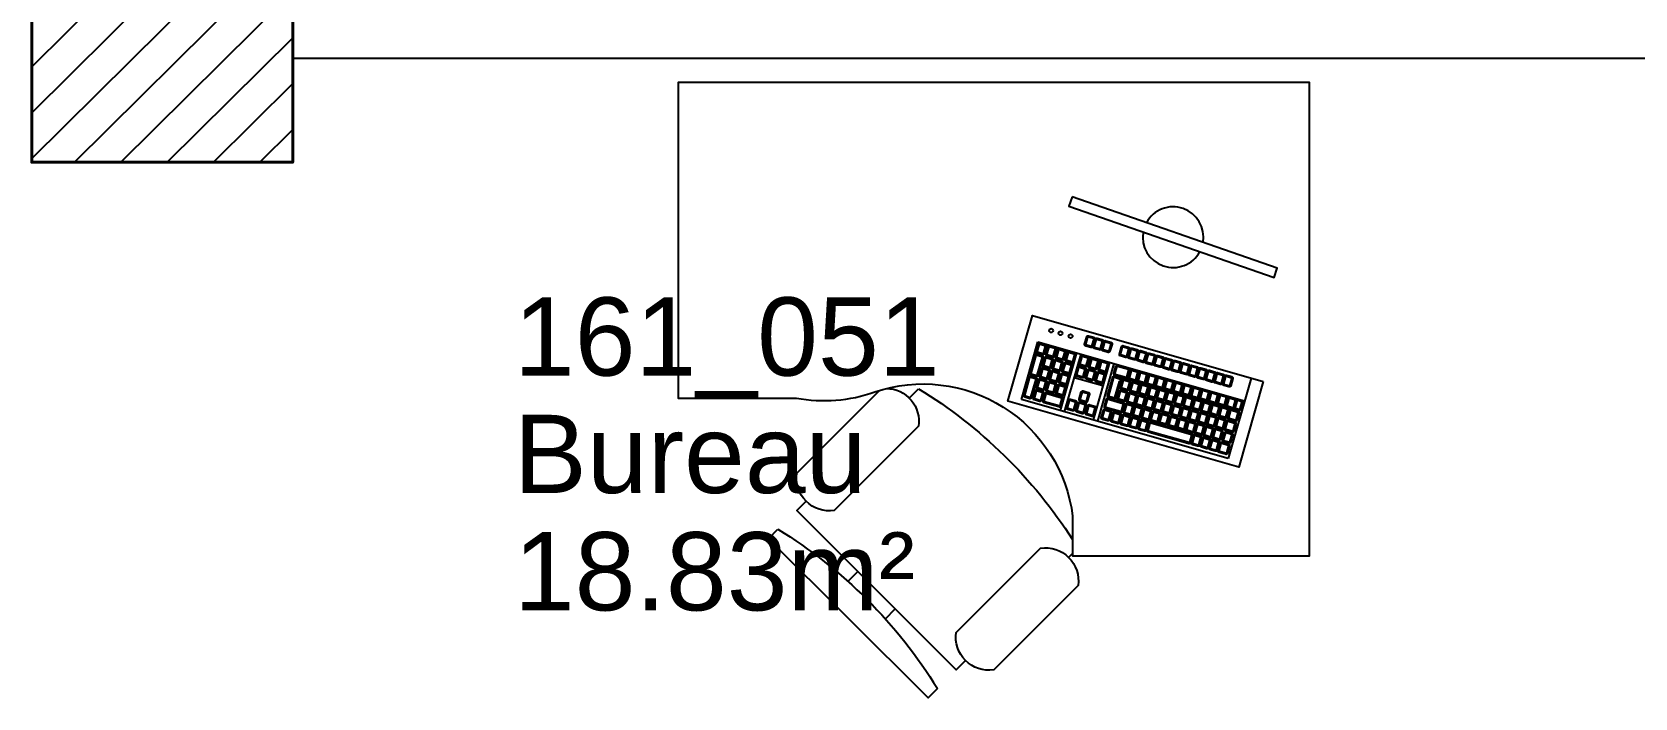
# Model space of a CAD drawing. Header units: millimetres. Extents: x -11 to 211, y -5 to 120.
# Drawn here: x 159.6 to 162.671, y 51.47 to 52.746 of the extents above; entities that cross this region are included whole.
import ezdxf

# ---------------------------------------------------------------- set-up
doc = ezdxf.new("R2010")
doc.units = ezdxf.units.MM
doc.header["$LTSCALE"] = 0.1
doc.header["$MEASUREMENT"] = 0
doc.linetypes.add('CONTINU', pattern=[0])
doc.layers.get('0').update_dxf_attribs({"linetype": 'CONTINUOUS'})
for name, color, linetype in [('A_EQPM_Mobilier', 150, 'CONTINUOUS'), ('A_Etiqu_Local', 8, 'CONTINUOUS'), ('A_HACH_STRUC', 7, 'CONTINUOUS'), ('A_MUR_CLOIS', 7, 'CONTINU')]:
    doc.layers.add(name, color=color, linetype=linetype)
doc.layers.add('A_MURS_STRU', color=7, linetype='CONTINU', lineweight=40)
doc.styles.add('Attribut', font='arial.ttf')

# ---------------------------------------------------------------- blocks, each defined once
blk = doc.blocks.new('A_Etiqu_Local')
at = {"style": 'Attribut', "flags": 1}
for tag, p in [('CODE_HOPITAL', (-0.4463, 1.632)), ('CODE_SITE', (-0.4463, 1.407)), ('CODE_BATIMENT', (-0.4463, 1.182)), ('CODE_SECTEUR', (-0.4463, 0.957)), ('CODE_ETAGE', (-0.4463, 0.732)), ('NOM_NORMALISE', (-0.4463, -0.843)), ('SECTEUR_ACTIVITE', (-0.4463, -1.068)), ('SOUS_SECTEUR_ACTIVITE', (-0.4463, -1.293)), ('VOLUME', (-0.4463, -1.518)), ('SERVICE', (-0.4463, -1.743)), ('CODE_UG', (-0.4463, -1.968)), ('CODE_UA', (-0.4463, -2.193)), ('CODE_POLE', (-0.4463, -2.418)), ('OCCUPANT_EXTERNE', (-0.4463, -2.643)), ('DISPONIBILITE', (-0.4463, -2.868)), ('ACCES_HANDICAPES', (-0.4463, -3.093)), ('NATURE_SOL', (-0.4463, -3.318)), ('RISQUE_LABORATOIRE', (-0.4463, -3.543)), ('AMIANTE', (-0.4463, -3.768))]:
    blk.add_attdef(tag, p, '', height=0.15, dxfattribs=at)
at = {"layer": 'A_Etiqu_Local', "style": 'Attribut'}
for tag, p in [('CODE_PIECE', (-0.4463, 0.282)), ('NOM_USAGE', (-0.4463, 0.057)), ('SURFACE', (-0.4463, -0.168))]:
    blk.add_attdef(tag, p, '', height=0.15, dxfattribs=at)

msp = doc.modelspace()

# ---------------------------------------------------------------- hatches: boundary and pattern name
at = {"layer": 'A_HACH_STRUC'}
h = msp.add_hatch(dxfattribs=at)
h.set_pattern_fill('ANSI31', color=8, scale=0.5, angle=359.76959, style=0)
h.paths.add_polyline_path([(159.5999, 52.8212), (159.5999, 52.9963), (160.0999, 52.9963), (160.0999, 52.4963), (159.5999, 52.4963)])
edge = h.paths.add_edge_path()
edge.add_line((145.9999, 63.7962), (145.9999, 63.9962))
edge.add_line((145.9999, 63.9962), (145.5249, 63.9962))
edge.add_line((145.5249, 63.4962), (145.9999, 63.4962))
edge.add_line((145.9999, 63.4962), (145.9999, 63.7962))
edge.add_line((145.5249, 63.9962), (145.5249, 63.8714))
edge.add_line((145.2749, 63.8714), (145.5249, 63.8714))
edge.add_line((145.2749, 63.6217), (145.2749, 63.8714))
edge.add_line((145.2749, 63.6217), (145.5249, 63.6217))
edge.add_line((145.5249, 63.4962), (145.5249, 63.6217))

# ---------------------------------------------------------------- linework, layer by layer
at = {"layer": 'A_EQPM_Mobilier', "color": 8, "linetype": 'Continuous'}
for p, q in [((161.4959, 52.0416), (161.5274, 52.152)), ((161.5274, 52.152), (161.9232, 52.0388)), ((161.6012, 52.1308), (161.5697, 52.0205)), ((161.6094, 52.1285), (161.5778, 52.0182)), ((161.6647, 52.1127), (161.6332, 52.0024)), ((161.6728, 52.1104), (161.6413, 52.0001)), ((161.9358, 52.0828), (161.8917, 51.9285)), ((161.8988, 52.0748), (161.8987, 52.0748)), ((161.8917, 51.9285), (161.4959, 52.0416))]:
    msp.add_line(p, q, dxfattribs=at)
for points in [[(161.5939, 51.8178), (161.5939, 51.7422), (162.0474, 51.7422), (162.0474, 52.6492), (160.8381, 52.6492), (160.8381, 52.0445), (161.0646, 52.0445, 0.134676), (161.2147, 52.0563, -0.474802)], [(161.5436, 52.1435), (161.5396, 52.1295, -0.414214), (161.5359, 52.1275), (161.5261, 52.1302, -0.414214), (161.5241, 52.1339), (161.5281, 52.1479, -0.414214), (161.5317, 52.15), (161.5415, 52.1472, -0.414214)], [(161.5415, 52.1441), (161.5375, 52.1301, -0.414214), (161.5365, 52.1295), (161.5267, 52.1323, -0.414214), (161.5261, 52.1333), (161.5302, 52.1473, -0.414214), (161.5312, 52.1479), (161.5409, 52.1451, -0.414214)], [(161.5622, 52.1382), (161.5582, 52.1242, -0.414214), (161.5545, 52.1221), (161.5447, 52.1249, -0.414214), (161.5427, 52.1286), (161.5467, 52.1426, -0.414214), (161.5503, 52.1447), (161.5601, 52.1419, -0.414214)], [(161.5601, 52.1388), (161.5561, 52.1248, -0.414214), (161.5551, 52.1242), (161.5453, 52.127, -0.414214), (161.5447, 52.128), (161.5488, 52.142, -0.414214), (161.5498, 52.1426), (161.5595, 52.1398, -0.414214)], [(161.5808, 52.1329), (161.5768, 52.1189, -0.414214), (161.5731, 52.1168), (161.5633, 52.1196, -0.414214), (161.5613, 52.1233), (161.5653, 52.1373, -0.414214), (161.5689, 52.1393), (161.5787, 52.1365, -0.414214)], [(161.6363, 52.1574), (161.6323, 52.1434, -0.414214), (161.6286, 52.1413), (161.6189, 52.1441, -0.414214), (161.6168, 52.1478), (161.6208, 52.1618, -0.414214), (161.6245, 52.1639), (161.6343, 52.1611, -0.414214)], [(161.6342, 52.158), (161.6302, 52.144, -0.414214), (161.6292, 52.1434), (161.6194, 52.1462, -0.414214), (161.6189, 52.1472), (161.6229, 52.1612, -0.414214), (161.6239, 52.1618), (161.6337, 52.159, -0.414214)], [(161.6528, 52.1527), (161.6488, 52.1387, -0.414214), (161.6451, 52.1366), (161.6353, 52.1394, -0.414214), (161.6333, 52.1431), (161.6373, 52.1571, -0.414214), (161.641, 52.1591), (161.6507, 52.1564, -0.414214)], [(161.6507, 52.1533), (161.6467, 52.1393, -0.414214), (161.6457, 52.1387), (161.6359, 52.1415, -0.414214), (161.6354, 52.1425), (161.6394, 52.1565, -0.414214), (161.6404, 52.1571), (161.6502, 52.1543, -0.414214)], [(161.6693, 52.148), (161.6653, 52.134, -0.414214), (161.6616, 52.1319), (161.6518, 52.1347, -0.414214), (161.6498, 52.1384), (161.6538, 52.1524, -0.414214), (161.6574, 52.1544), (161.6672, 52.1516, -0.414214)], [(161.6672, 52.1486), (161.6632, 52.1345, -0.414214), (161.6622, 52.134), (161.6524, 52.1368, -0.414214), (161.6518, 52.1378), (161.6558, 52.1518, -0.414214), (161.6568, 52.1524), (161.6666, 52.1496, -0.414214)], [(161.703, 52.1383), (161.699, 52.1243, -0.414214), (161.6954, 52.1223), (161.6856, 52.1251, -0.414214), (161.6835, 52.1287), (161.6875, 52.1427, -0.414214), (161.6912, 52.1448), (161.701, 52.142, -0.414214)], [(161.701, 52.1389), (161.6969, 52.1249, -0.414214), (161.6959, 52.1243), (161.6862, 52.1271, -0.414214), (161.6856, 52.1281), (161.6896, 52.1422, -0.414214), (161.6906, 52.1427), (161.7004, 52.1399, -0.414214)], [(161.7195, 52.1336), (161.7155, 52.1196, -0.414214), (161.7118, 52.1176), (161.702, 52.1203, -0.414214), (161.7, 52.124), (161.704, 52.138, -0.414214), (161.7077, 52.1401), (161.7175, 52.1373, -0.414214)], [(161.7174, 52.1342), (161.7134, 52.1202, -0.414214), (161.7124, 52.1196), (161.7026, 52.1224, -0.414214), (161.7021, 52.1234), (161.7061, 52.1374, -0.414214), (161.7071, 52.138), (161.7169, 52.1352, -0.414214)], [(161.5375, 52.1225), (161.5275, 52.0874, -0.414214), (161.5239, 52.0853), (161.5141, 52.0881, -0.414214), (161.512, 52.0918), (161.5221, 52.1269, -0.414214), (161.5257, 52.1289), (161.5355, 52.1261, -0.414214)], [(161.5355, 52.123), (161.5254, 52.088, -0.414214), (161.5244, 52.0874), (161.5147, 52.0902, -0.414214), (161.5141, 52.0912), (161.5241, 52.1263, -0.414214), (161.5251, 52.1268), (161.5349, 52.1241, -0.414214)], [(161.5561, 52.1171), (161.5521, 52.1031, -0.414214), (161.5485, 52.1011), (161.5387, 52.1039, -0.414214), (161.5366, 52.1075), (161.5407, 52.1216, -0.414214), (161.5443, 52.1236), (161.5541, 52.1208, -0.414214)], [(161.5541, 52.1177), (161.5501, 52.1037, -0.414214), (161.5491, 52.1032), (161.5393, 52.106, -0.414214), (161.5387, 52.107), (161.5427, 52.121, -0.414214), (161.5437, 52.1215), (161.5535, 52.1187, -0.414214)], [(161.5747, 52.1118), (161.5707, 52.0978, -0.414214), (161.5671, 52.0958), (161.5573, 52.0986, -0.414214), (161.5552, 52.1022), (161.5593, 52.1163, -0.414214), (161.5629, 52.1183), (161.5727, 52.1155, -0.414214)], [(161.5727, 52.1124), (161.5687, 52.0984, -0.414214), (161.5677, 52.0978), (161.5579, 52.1006, -0.414214), (161.5573, 52.1016), (161.5613, 52.1157, -0.414214), (161.5623, 52.1162), (161.5721, 52.1134, -0.414214)], [(161.5787, 52.1335), (161.5747, 52.1195, -0.414214), (161.5737, 52.1189), (161.5639, 52.1217, -0.414214), (161.5633, 52.1227), (161.5674, 52.1367, -0.414214), (161.5684, 52.1373), (161.5781, 52.1345, -0.414214)], [(161.5933, 52.1065), (161.5893, 52.0925, -0.414214), (161.5857, 52.0904), (161.5759, 52.0932, -0.414214), (161.5738, 52.0969), (161.5779, 52.1109, -0.414214), (161.5815, 52.113), (161.5913, 52.1102, -0.414214)], [(161.5913, 52.1071), (161.5873, 52.0931, -0.414214), (161.5863, 52.0925), (161.5765, 52.0953, -0.414214), (161.5759, 52.0963), (161.5799, 52.1103, -0.414214), (161.5809, 52.1109), (161.5907, 52.1081, -0.414214)], [(161.5994, 52.1276), (161.5954, 52.1135, -0.414214), (161.5917, 52.1115), (161.5819, 52.1143, -0.414214), (161.5799, 52.118), (161.5839, 52.132, -0.414214), (161.5875, 52.134), (161.5973, 52.1312, -0.414214)], [(161.5973, 52.1282), (161.5933, 52.1141, -0.414214), (161.5923, 52.1136), (161.5825, 52.1164, -0.414214), (161.5819, 52.1174), (161.586, 52.1314, -0.414214), (161.587, 52.132), (161.5967, 52.1292, -0.414214)], [(161.6254, 52.1201), (161.6214, 52.1061, -0.414214), (161.6177, 52.1041), (161.6079, 52.1069, -0.414214), (161.6059, 52.1105), (161.6099, 52.1246, -0.414214), (161.6136, 52.1266), (161.6233, 52.1238, -0.414214)], [(161.6233, 52.1207), (161.6193, 52.1067, -0.414214), (161.6183, 52.1061), (161.6085, 52.1089, -0.414214), (161.608, 52.1099), (161.612, 52.124, -0.414214), (161.613, 52.1245), (161.6228, 52.1217, -0.414214)], [(161.644, 52.1148), (161.64, 52.1008, -0.414214), (161.6363, 52.0988), (161.6265, 52.1015, -0.414214), (161.6245, 52.1052), (161.6285, 52.1192, -0.414214), (161.6322, 52.1213), (161.6419, 52.1185, -0.414214)], [(161.6419, 52.1154), (161.6379, 52.1014, -0.414214), (161.6369, 52.1008), (161.6271, 52.1036, -0.414214), (161.6266, 52.1046), (161.6306, 52.1186, -0.414214), (161.6316, 52.1192), (161.6414, 52.1164, -0.414214)], [(161.6626, 52.1095), (161.6586, 52.0955, -0.414214), (161.6549, 52.0934), (161.6451, 52.0962, -0.414214), (161.6431, 52.0999), (161.6471, 52.1139, -0.414214), (161.6508, 52.116), (161.6605, 52.1132, -0.414214)], [(161.6605, 52.1101), (161.6565, 52.0961, -0.414214), (161.6555, 52.0955), (161.6457, 52.0983, -0.414214), (161.6452, 52.0993), (161.6492, 52.1133, -0.414214), (161.6502, 52.1139), (161.66, 52.1111, -0.414214)], [(161.7032, 52.0979), (161.6992, 52.0839, -0.414214), (161.6955, 52.0818), (161.6749, 52.0877, -0.414214), (161.6729, 52.0914), (161.6769, 52.1054, -0.414214), (161.6805, 52.1075), (161.7012, 52.1016, -0.414214)], [(161.736, 52.1289), (161.732, 52.1149, -0.414214), (161.7283, 52.1128), (161.7185, 52.1156, -0.414214), (161.7165, 52.1193), (161.7205, 52.1333, -0.414214), (161.7242, 52.1354), (161.7339, 52.1326, -0.414214)], [(161.7339, 52.1295), (161.7299, 52.1155, -0.414214), (161.7289, 52.1149), (161.7191, 52.1177, -0.414214), (161.7186, 52.1187), (161.7226, 52.1327, -0.414214), (161.7236, 52.1333), (161.7333, 52.1305, -0.414214)], [(161.7524, 52.1242), (161.7484, 52.1102, -0.414214), (161.7448, 52.1081), (161.735, 52.1109, -0.414214), (161.7329, 52.1146), (161.737, 52.1286, -0.414214), (161.7406, 52.1307), (161.7504, 52.1279, -0.414214)], [(161.7504, 52.1248), (161.7464, 52.1108, -0.414214), (161.7454, 52.1102), (161.7356, 52.113, -0.414214), (161.735, 52.114), (161.739, 52.128, -0.414214), (161.74, 52.1286), (161.7498, 52.1258, -0.414214)], [(161.7689, 52.1195), (161.7649, 52.1055, -0.414214), (161.7612, 52.1034), (161.7515, 52.1062, -0.414214), (161.7494, 52.1099), (161.7534, 52.1239, -0.414214), (161.7571, 52.126), (161.7669, 52.1232, -0.414214)], [(161.7668, 52.1201), (161.7628, 52.1061, -0.414214), (161.7618, 52.1055), (161.7521, 52.1083, -0.414214), (161.7515, 52.1093), (161.7555, 52.1233, -0.414214), (161.7565, 52.1239), (161.7663, 52.1211, -0.414214)], [(161.7854, 52.1148), (161.7814, 52.1008, -0.414214), (161.7777, 52.0987), (161.7679, 52.1015, -0.414214), (161.7659, 52.1052), (161.7699, 52.1192, -0.414214), (161.7736, 52.1212), (161.7834, 52.1184, -0.414214)], [(161.7833, 52.1154), (161.7793, 52.1014, -0.414214), (161.7783, 52.1008), (161.7685, 52.1036, -0.414214), (161.768, 52.1046), (161.772, 52.1186, -0.414214), (161.773, 52.1192), (161.7828, 52.1164, -0.414214)], [(161.8019, 52.1101), (161.7979, 52.0961, -0.414214), (161.7942, 52.094), (161.7844, 52.0968, -0.414214), (161.7824, 52.1005), (161.7864, 52.1145, -0.414214), (161.79, 52.1165), (161.7998, 52.1137, -0.414214)], [(161.7998, 52.1107), (161.7958, 52.0966, -0.414214), (161.7948, 52.0961), (161.785, 52.0989, -0.414214), (161.7844, 52.0999), (161.7884, 52.1139, -0.414214), (161.7894, 52.1145), (161.7992, 52.1117, -0.414214)], [(161.8183, 52.1054), (161.8143, 52.0913, -0.414214), (161.8107, 52.0893), (161.8009, 52.0921, -0.414214), (161.7988, 52.0958), (161.8028, 52.1098, -0.414214), (161.8065, 52.1118), (161.8163, 52.109, -0.414214)], [(161.8163, 52.106), (161.8123, 52.0919, -0.414214), (161.8113, 52.0914), (161.8015, 52.0942, -0.414214), (161.8009, 52.0952), (161.8049, 52.1092, -0.414214), (161.8059, 52.1098), (161.8157, 52.107, -0.414214)], [(161.5255, 52.0803), (161.5155, 52.0453, -0.414214), (161.5118, 52.0432), (161.502, 52.046, -0.414214), (161.5, 52.0497), (161.51, 52.0848, -0.414214), (161.5137, 52.0868), (161.5235, 52.084, -0.414214)], [(161.5234, 52.0809), (161.5134, 52.0459, -0.414214), (161.5124, 52.0453), (161.5026, 52.0481, -0.414214), (161.5021, 52.0491), (161.5121, 52.0842, -0.414214), (161.5131, 52.0847), (161.5229, 52.0819, -0.414214)], [(161.5441, 52.075), (161.5401, 52.061, -0.414214), (161.5364, 52.059), (161.5267, 52.0618, -0.414214), (161.5246, 52.0654), (161.5286, 52.0795, -0.414214), (161.5323, 52.0815), (161.5421, 52.0787, -0.414214)], [(161.542, 52.0756), (161.538, 52.0616, -0.414214), (161.537, 52.061), (161.5272, 52.0638, -0.414214), (161.5267, 52.0648), (161.5307, 52.0789, -0.414214), (161.5317, 52.0794), (161.5415, 52.0766, -0.414214)], [(161.5501, 52.0961), (161.5461, 52.0821, -0.414214), (161.5425, 52.08), (161.5327, 52.0828, -0.414214), (161.5306, 52.0865), (161.5346, 52.1005, -0.414214), (161.5383, 52.1026), (161.5481, 52.0998, -0.414214)], [(161.5481, 52.0967), (161.544, 52.0827, -0.414214), (161.543, 52.0821), (161.5333, 52.0849, -0.414214), (161.5327, 52.0859), (161.5367, 52.0999, -0.414214), (161.5377, 52.1005), (161.5475, 52.0977, -0.414214)], [(161.5687, 52.0908), (161.5647, 52.0768, -0.414214), (161.5611, 52.0747), (161.5513, 52.0775, -0.414214), (161.5492, 52.0812), (161.5532, 52.0952, -0.414214), (161.5569, 52.0972), (161.5667, 52.0944, -0.414214)], [(161.5667, 52.0914), (161.5626, 52.0773, -0.414214), (161.5616, 52.0768), (161.5519, 52.0796, -0.414214), (161.5513, 52.0806), (161.5553, 52.0946, -0.414214), (161.5563, 52.0952), (161.5661, 52.0924, -0.414214)], [(161.5873, 52.0855), (161.5833, 52.0714, -0.414214), (161.5797, 52.0694), (161.5699, 52.0722, -0.414214), (161.5678, 52.0759), (161.5718, 52.0899, -0.414214), (161.5755, 52.0919), (161.5853, 52.0891, -0.414214)], [(161.5853, 52.086), (161.5812, 52.072, -0.414214), (161.5802, 52.0715), (161.5705, 52.0743, -0.414214), (161.5699, 52.0753), (161.5739, 52.0893, -0.414214), (161.5749, 52.0898), (161.5847, 52.087, -0.414214)], [(161.6194, 52.0991), (161.6154, 52.0851, -0.414214), (161.6117, 52.083), (161.6019, 52.0858, -0.414214), (161.5999, 52.0895), (161.6039, 52.1035, -0.414214), (161.6075, 52.1055), (161.6173, 52.1027, -0.414214)], [(161.6173, 52.0997), (161.6133, 52.0856, -0.414214), (161.6123, 52.0851), (161.6025, 52.0879, -0.414214), (161.6019, 52.0889), (161.606, 52.1029, -0.414214), (161.607, 52.1035), (161.6167, 52.1007, -0.414214)], [(161.638, 52.0938), (161.634, 52.0797, -0.414214), (161.6303, 52.0777), (161.6205, 52.0805, -0.414214), (161.6185, 52.0842), (161.6225, 52.0982, -0.414214), (161.6261, 52.1002), (161.6359, 52.0974, -0.414214)], [(161.6359, 52.0943), (161.6319, 52.0803, -0.414214), (161.6309, 52.0798), (161.6211, 52.0826, -0.414214), (161.6205, 52.0836), (161.6246, 52.0976, -0.414214), (161.6256, 52.0981), (161.6353, 52.0953, -0.414214)], [(161.6566, 52.0884), (161.6526, 52.0744, -0.414214), (161.6489, 52.0724), (161.6391, 52.0752, -0.414214), (161.6371, 52.0788), (161.6411, 52.0929, -0.414214), (161.6447, 52.0949), (161.6545, 52.0921, -0.414214)], [(161.6545, 52.089), (161.6505, 52.075, -0.414214), (161.6495, 52.0745), (161.6397, 52.0773, -0.414214), (161.6391, 52.0783), (161.6432, 52.0923, -0.414214), (161.6442, 52.0928), (161.6539, 52.09, -0.414214)], [(161.6884, 52.0793), (161.6865, 52.0727), (161.6844, 52.0732), (161.6763, 52.0449, -0.414214), (161.6726, 52.0428), (161.6629, 52.0456, -0.414214), (161.6608, 52.0493), (161.6708, 52.0844, -0.414214), (161.6745, 52.0864), (161.6864, 52.083, -0.414214)], [(161.6863, 52.0799), (161.685, 52.0753), (161.6829, 52.0759), (161.6742, 52.0454, -0.414214), (161.6732, 52.0449), (161.6635, 52.0477, -0.414214), (161.6629, 52.0487), (161.6729, 52.0838, -0.414214), (161.6739, 52.0843), (161.6858, 52.0809, -0.414214)], [(161.7011, 52.0985), (161.6971, 52.0845, -0.414214), (161.6961, 52.0839), (161.6755, 52.0898, -0.414214), (161.6749, 52.0908), (161.6789, 52.1048, -0.414214), (161.6799, 52.1054), (161.7006, 52.0995, -0.414214)], [(161.7049, 52.0746), (161.7009, 52.0606, -0.414214), (161.6973, 52.0586), (161.6875, 52.0614, -0.414214), (161.6854, 52.065), (161.6894, 52.079, -0.414214), (161.6931, 52.0811), (161.7029, 52.0783, -0.414214)], [(161.7029, 52.0752), (161.6989, 52.0612, -0.414214), (161.6979, 52.0606), (161.6881, 52.0634, -0.414214), (161.6875, 52.0644), (161.6915, 52.0784, -0.414214), (161.6925, 52.079), (161.7023, 52.0762, -0.414214)], [(161.7203, 52.093), (161.7163, 52.079, -0.414214), (161.7127, 52.0769), (161.7029, 52.0797, -0.414214), (161.7008, 52.0834), (161.7048, 52.0974, -0.414214), (161.7085, 52.0995), (161.7183, 52.0967, -0.414214)], [(161.7183, 52.0936), (161.7143, 52.0796, -0.414214), (161.7133, 52.079), (161.7035, 52.0818, -0.414214), (161.7029, 52.0828), (161.7069, 52.0968, -0.414214), (161.7079, 52.0974), (161.7177, 52.0946, -0.414214)], [(161.7372, 52.0883), (161.7332, 52.0743, -0.414214), (161.7296, 52.0722), (161.7198, 52.075, -0.414214), (161.7177, 52.0787), (161.7217, 52.0927, -0.414214), (161.7254, 52.0947), (161.7352, 52.0919, -0.414214)], [(161.7352, 52.0889), (161.7312, 52.0748, -0.414214), (161.7302, 52.0743), (161.7204, 52.0771, -0.414214), (161.7198, 52.0781), (161.7238, 52.0921, -0.414214), (161.7248, 52.0927), (161.7346, 52.0899, -0.414214)], [(161.7544, 52.0834), (161.7504, 52.0694, -0.414214), (161.7467, 52.0673), (161.7369, 52.0701, -0.414214), (161.7349, 52.0738), (161.7389, 52.0878, -0.414214), (161.7426, 52.0898), (161.7523, 52.087, -0.414214)], [(161.7523, 52.084), (161.7483, 52.0699, -0.414214), (161.7473, 52.0694), (161.7375, 52.0722, -0.414214), (161.737, 52.0732), (161.741, 52.0872, -0.414214), (161.742, 52.0878), (161.7517, 52.085, -0.414214)], [(161.7713, 52.0787), (161.7673, 52.0646, -0.414214), (161.7636, 52.0626), (161.7538, 52.0654, -0.414214), (161.7518, 52.0691), (161.7558, 52.0831, -0.414214), (161.7595, 52.0851), (161.7692, 52.0823, -0.414214)], [(161.7692, 52.0793), (161.7652, 52.0652, -0.414214), (161.7642, 52.0647), (161.7544, 52.0675, -0.414214), (161.7539, 52.0685), (161.7579, 52.0825, -0.414214), (161.7589, 52.083), (161.7686, 52.0803, -0.414214)], [(161.7861, 52.0745), (161.7821, 52.0605, -0.414214), (161.7811, 52.06), (161.7713, 52.0628, -0.414214), (161.7708, 52.0638), (161.7748, 52.0778, -0.414214), (161.7758, 52.0783), (161.7855, 52.0755, -0.414214)], [(161.8348, 52.1007), (161.8308, 52.0866, -0.414214), (161.8271, 52.0846), (161.8173, 52.0874, -0.414214), (161.8153, 52.0911), (161.8193, 52.1051, -0.414214), (161.823, 52.1071), (161.8328, 52.1043, -0.414214)], [(161.8327, 52.1012), (161.8287, 52.0872, -0.414214), (161.8277, 52.0867), (161.8179, 52.0895, -0.414214), (161.8174, 52.0905), (161.8214, 52.1045, -0.414214), (161.8224, 52.105), (161.8322, 52.1022, -0.414214)], [(161.8513, 52.0959), (161.8473, 52.0819, -0.414214), (161.8436, 52.0799), (161.8338, 52.0827, -0.414214), (161.8318, 52.0864), (161.8358, 52.1004, -0.414214), (161.8395, 52.1024), (161.8492, 52.0996, -0.414214)], [(161.8492, 52.0965), (161.8452, 52.0825, -0.414214), (161.8442, 52.082), (161.8344, 52.0848, -0.414214), (161.8339, 52.0858), (161.8379, 52.0998, -0.414214), (161.8389, 52.1003), (161.8486, 52.0975, -0.414214)], [(161.8678, 52.0912), (161.8637, 52.0772, -0.414214), (161.8601, 52.0752), (161.8503, 52.078, -0.414214), (161.8483, 52.0816), (161.8523, 52.0957, -0.414214), (161.8559, 52.0977), (161.8657, 52.0949, -0.414214)], [(161.8657, 52.0918), (161.8617, 52.0778, -0.414214), (161.8607, 52.0773), (161.8509, 52.0801, -0.414214), (161.8503, 52.0811), (161.8543, 52.0951, -0.414214), (161.8553, 52.0956), (161.8651, 52.0928, -0.414214)], [(161.8842, 52.0865), (161.8802, 52.0725, -0.414214), (161.8765, 52.0705), (161.8668, 52.0733, -0.414214), (161.8647, 52.0769), (161.8687, 52.091, -0.414214), (161.8724, 52.093), (161.8822, 52.0902, -0.414214)], [(161.8821, 52.0871), (161.8781, 52.0731, -0.414214), (161.8771, 52.0725), (161.8674, 52.0753, -0.414214), (161.8668, 52.0763), (161.8708, 52.0904, -0.414214), (161.8718, 52.0909), (161.8816, 52.0881, -0.414214)], [(161.9007, 52.0818), (161.8967, 52.0678, -0.414214), (161.893, 52.0658), (161.8832, 52.0686, -0.414214), (161.8812, 52.0722), (161.8852, 52.0862, -0.414214), (161.8889, 52.0883), (161.8987, 52.0855, -0.414214)], [(161.8986, 52.0824), (161.8946, 52.0684, -0.414214), (161.8936, 52.0678), (161.8838, 52.0706, -0.414214), (161.8833, 52.0716), (161.8873, 52.0857, -0.414214), (161.8883, 52.0862), (161.8981, 52.0834, -0.414214)], [(161.5381, 52.054), (161.5341, 52.04, -0.414214), (161.5304, 52.0379), (161.5206, 52.0407, -0.414214), (161.5186, 52.0444), (161.5226, 52.0584, -0.414214), (161.5263, 52.0604), (161.5361, 52.0576, -0.414214)], [(161.536, 52.0546), (161.532, 52.0405, -0.414214), (161.531, 52.04), (161.5212, 52.0428, -0.414214), (161.5207, 52.0438), (161.5247, 52.0578, -0.414214), (161.5257, 52.0584), (161.5355, 52.0556, -0.414214)], [(161.5753, 52.0433), (161.5713, 52.0293, -0.414214), (161.5676, 52.0273), (161.5392, 52.0354, -0.414214), (161.5372, 52.0391), (161.5412, 52.0531, -0.414214), (161.5449, 52.0551), (161.5733, 52.047, -0.414214)], [(161.5732, 52.0439), (161.5692, 52.0299, -0.414214), (161.5682, 52.0294), (161.5398, 52.0375, -0.414214), (161.5393, 52.0385), (161.5433, 52.0525, -0.414214), (161.5443, 52.053), (161.5727, 52.0449, -0.414214)], [(161.5627, 52.0697), (161.5587, 52.0557, -0.414214), (161.555, 52.0537), (161.5453, 52.0565, -0.414214), (161.5432, 52.0601), (161.5472, 52.0741, -0.414214), (161.5509, 52.0762), (161.5607, 52.0734, -0.414214)], [(161.5606, 52.0703), (161.5566, 52.0563, -0.414214), (161.5556, 52.0557), (161.5458, 52.0585, -0.414214), (161.5453, 52.0595), (161.5493, 52.0735, -0.414214), (161.5503, 52.0741), (161.5601, 52.0713, -0.414214)], [(161.5813, 52.0644), (161.5773, 52.0504, -0.414214), (161.5736, 52.0483), (161.5639, 52.0511, -0.414214), (161.5618, 52.0548), (161.5658, 52.0688, -0.414214), (161.5695, 52.0709), (161.5793, 52.0681, -0.414214)], [(161.5792, 52.065), (161.5752, 52.051, -0.414214), (161.5742, 52.0504), (161.5644, 52.0532, -0.414214), (161.5639, 52.0542), (161.5679, 52.0682, -0.414214), (161.5689, 52.0688), (161.5787, 52.066, -0.414214)], [(161.6259, 52.0516), (161.6219, 52.0376, -0.414214), (161.6182, 52.0356), (161.6085, 52.0384, -0.414214), (161.6064, 52.0421), (161.6104, 52.0561, -0.414214), (161.6141, 52.0581), (161.6239, 52.0553, -0.414214)], [(161.6239, 52.0522), (161.6198, 52.0382, -0.414214), (161.6188, 52.0377), (161.6091, 52.0405, -0.414214), (161.6085, 52.0415), (161.6125, 52.0555, -0.414214), (161.6135, 52.056), (161.6233, 52.0532, -0.414214)], [(161.6989, 52.0536), (161.6949, 52.0395, -0.414214), (161.6912, 52.0375), (161.6815, 52.0403, -0.414214), (161.6794, 52.044), (161.6834, 52.058, -0.414214), (161.6871, 52.06), (161.6969, 52.0572, -0.414214)], [(161.6968, 52.0541), (161.6928, 52.0401, -0.414214), (161.6918, 52.0396), (161.6821, 52.0424, -0.414214), (161.6815, 52.0434), (161.6855, 52.0574, -0.414214), (161.6865, 52.0579), (161.6963, 52.0552, -0.414214)], [(161.7169, 52.0486), (161.7129, 52.0346, -0.414214), (161.7093, 52.0326), (161.6995, 52.0354, -0.414214), (161.6974, 52.0391), (161.7014, 52.0531, -0.414214), (161.7051, 52.0551), (161.7149, 52.0523, -0.414214)], [(161.7149, 52.0492), (161.7109, 52.0352, -0.414214), (161.7099, 52.0347), (161.7001, 52.0375, -0.414214), (161.6995, 52.0385), (161.7035, 52.0525, -0.414214), (161.7045, 52.053), (161.7143, 52.0502, -0.414214)], [(161.723, 52.0697), (161.7189, 52.0557, -0.414214), (161.7153, 52.0536), (161.7055, 52.0564, -0.414214), (161.7035, 52.0601), (161.7075, 52.0741, -0.414214), (161.7111, 52.0762), (161.7209, 52.0734, -0.414214)], [(161.7209, 52.0703), (161.7169, 52.0563, -0.414214), (161.7159, 52.0557), (161.7061, 52.0585, -0.414214), (161.7055, 52.0595), (161.7095, 52.0735, -0.414214), (161.7105, 52.0741), (161.7203, 52.0713, -0.414214)], [(161.7337, 52.0441), (161.7297, 52.0301, -0.414214), (161.7261, 52.028), (161.7163, 52.0308, -0.414214), (161.7142, 52.0345), (161.7182, 52.0485, -0.414214), (161.7219, 52.0505), (161.7317, 52.0477, -0.414214)], [(161.7317, 52.0447), (161.7276, 52.0307, -0.414214), (161.7266, 52.0301), (161.7169, 52.0329, -0.414214), (161.7163, 52.0339), (161.7203, 52.0479, -0.414214), (161.7213, 52.0485), (161.7311, 52.0457, -0.414214)], [(161.7397, 52.0651), (161.7357, 52.0511, -0.414214), (161.7321, 52.0491), (161.7223, 52.0519, -0.414214), (161.7202, 52.0555), (161.7243, 52.0696, -0.414214), (161.7279, 52.0716), (161.7377, 52.0688, -0.414214)], [(161.7377, 52.0657), (161.7337, 52.0517, -0.414214), (161.7327, 52.0512), (161.7229, 52.0539, -0.414214), (161.7223, 52.0549), (161.7263, 52.069, -0.414214), (161.7273, 52.0695), (161.7371, 52.0667, -0.414214)], [(161.757, 52.0601), (161.753, 52.0461, -0.414214), (161.7493, 52.044), (161.7395, 52.0468, -0.414214), (161.7375, 52.0505), (161.7415, 52.0645, -0.414214), (161.7452, 52.0666), (161.755, 52.0638, -0.414214)], [(161.7549, 52.0607), (161.7509, 52.0467, -0.414214), (161.7499, 52.0461), (161.7401, 52.0489, -0.414214), (161.7396, 52.0499), (161.7436, 52.0639, -0.414214), (161.7446, 52.0645), (161.7544, 52.0617, -0.414214)], [(161.774, 52.0554), (161.7699, 52.0413, -0.414214), (161.7663, 52.0393), (161.7565, 52.0421, -0.414214), (161.7545, 52.0458), (161.7585, 52.0598, -0.414214), (161.7621, 52.0618), (161.7719, 52.059, -0.414214)], [(161.7719, 52.0559), (161.7679, 52.0419, -0.414214), (161.7669, 52.0414), (161.7571, 52.0442, -0.414214), (161.7565, 52.0452), (161.7605, 52.0592, -0.414214), (161.7615, 52.0597), (161.7713, 52.0569, -0.414214)], [(161.7907, 52.0508), (161.7867, 52.0368, -0.414214), (161.783, 52.0347), (161.7732, 52.0375, -0.414214), (161.7712, 52.0412), (161.7752, 52.0552, -0.414214), (161.7789, 52.0573), (161.7887, 52.0545, -0.414214)], [(161.7886, 52.0514), (161.7846, 52.0374, -0.414214), (161.7836, 52.0368), (161.7738, 52.0396, -0.414214), (161.7733, 52.0406), (161.7773, 52.0546, -0.414214), (161.7783, 52.0552), (161.7881, 52.0524, -0.414214)], [(161.8032, 52.0696), (161.7992, 52.0556, -0.414214), (161.7982, 52.0551), (161.7885, 52.0579, -0.414214), (161.7879, 52.0589), (161.7919, 52.0729, -0.414214), (161.7929, 52.0734), (161.8027, 52.0706, -0.414214)], [(161.8079, 52.0458), (161.8039, 52.0317, -0.414214), (161.8003, 52.0297), (161.7905, 52.0325, -0.414214), (161.7884, 52.0362), (161.7924, 52.0502, -0.414214), (161.7961, 52.0522), (161.8059, 52.0494, -0.414214)], [(161.8059, 52.0463), (161.8019, 52.0323, -0.414214), (161.8009, 52.0318), (161.7911, 52.0346, -0.414214), (161.7905, 52.0356), (161.7945, 52.0496, -0.414214), (161.7955, 52.0501), (161.8053, 52.0473, -0.414214)], [(161.8201, 52.0649), (161.8161, 52.0509, -0.414214), (161.8151, 52.0503), (161.8054, 52.0531, -0.414214), (161.8048, 52.0541), (161.8088, 52.0682, -0.414214), (161.8098, 52.0687), (161.8196, 52.0659, -0.414214)], [(161.8249, 52.041), (161.8209, 52.027, -0.414214), (161.8172, 52.025), (161.8074, 52.0278, -0.414214), (161.8054, 52.0314), (161.8094, 52.0455, -0.414214), (161.8131, 52.0475), (161.8229, 52.0447, -0.414214)], [(161.8373, 52.06), (161.8333, 52.046, -0.414214), (161.8323, 52.0454), (161.8225, 52.0482, -0.414214), (161.8219, 52.0492), (161.8259, 52.0633, -0.414214), (161.8269, 52.0638), (161.8367, 52.061, -0.414214)], [(161.8542, 52.0553), (161.8502, 52.0413, -0.414214), (161.8492, 52.0407), (161.8394, 52.0435, -0.414214), (161.8388, 52.0445), (161.8428, 52.0585, -0.414214), (161.8438, 52.0591), (161.8536, 52.0563, -0.414214)], [(161.8713, 52.0504), (161.8673, 52.0364, -0.414214), (161.8663, 52.0358), (161.8565, 52.0386, -0.414214), (161.856, 52.0396), (161.86, 52.0536, -0.414214), (161.861, 52.0542), (161.8708, 52.0514, -0.414214)], [(161.8882, 52.0457), (161.8842, 52.0317, -0.414214), (161.8832, 52.0311), (161.8734, 52.0339, -0.414214), (161.8729, 52.0349), (161.8769, 52.0489, -0.414214), (161.8779, 52.0495), (161.8877, 52.0467, -0.414214)], [(161.6013, 52.0359), (161.5973, 52.0219, -0.414214), (161.5936, 52.0198), (161.5838, 52.0226, -0.414214), (161.5818, 52.0263), (161.5858, 52.0403, -0.414214), (161.5895, 52.0424), (161.5993, 52.0396, -0.414214)], [(161.5992, 52.0365), (161.5952, 52.0225, -0.414214), (161.5942, 52.0219), (161.5844, 52.0247, -0.414214), (161.5839, 52.0257), (161.5879, 52.0397, -0.414214), (161.5889, 52.0403), (161.5987, 52.0375, -0.414214)], [(161.6199, 52.0306), (161.6159, 52.0166, -0.414214), (161.6122, 52.0145), (161.6024, 52.0173, -0.414214), (161.6004, 52.021), (161.6044, 52.035, -0.414214), (161.6081, 52.0371), (161.6179, 52.0343, -0.414214)], [(161.6178, 52.0312), (161.6138, 52.0172, -0.414214), (161.6128, 52.0166), (161.603, 52.0194, -0.414214), (161.6025, 52.0204), (161.6065, 52.0344, -0.414214), (161.6075, 52.035), (161.6173, 52.0322, -0.414214)], [(161.6385, 52.0253), (161.6345, 52.0113, -0.414214), (161.6308, 52.0092), (161.621, 52.012, -0.414214), (161.619, 52.0157), (161.623, 52.0297, -0.414214), (161.6267, 52.0317), (161.6365, 52.0289, -0.414214)], [(161.6364, 52.0259), (161.6324, 52.0118, -0.414214), (161.6314, 52.0113), (161.6216, 52.0141, -0.414214), (161.6211, 52.0151), (161.6251, 52.0291, -0.414214), (161.6261, 52.0297), (161.6359, 52.0269, -0.414214)], [(161.6683, 52.0168), (161.6643, 52.0027, -0.414214), (161.6606, 52.0007), (161.6508, 52.0035, -0.414214), (161.6488, 52.0072), (161.6528, 52.0212, -0.414214), (161.6565, 52.0232), (161.6662, 52.0204, -0.414214)], [(161.6662, 52.0174), (161.6622, 52.0033, -0.414214), (161.6612, 52.0028), (161.6514, 52.0056, -0.414214), (161.6509, 52.0066), (161.6549, 52.0206, -0.414214), (161.6559, 52.0212), (161.6657, 52.0184, -0.414214)], [(161.6929, 52.0325), (161.6889, 52.0185, -0.414214), (161.6852, 52.0164), (161.6568, 52.0246, -0.414214), (161.6548, 52.0282), (161.6588, 52.0422, -0.414214), (161.6625, 52.0443), (161.6909, 52.0362, -0.414214)], [(161.6908, 52.0331), (161.6868, 52.0191, -0.414214), (161.6858, 52.0185), (161.6574, 52.0266, -0.414214), (161.6569, 52.0276), (161.6609, 52.0417, -0.414214), (161.6619, 52.0422), (161.6903, 52.0341, -0.414214)], [(161.6869, 52.0114), (161.6829, 51.9974, -0.414214), (161.6792, 51.9954), (161.6694, 51.9982, -0.414214), (161.6674, 52.0019), (161.6714, 52.0159, -0.414214), (161.6751, 52.0179), (161.6848, 52.0151, -0.414214)], [(161.6848, 52.012), (161.6808, 51.998, -0.414214), (161.6798, 51.9975), (161.67, 52.0003, -0.414214), (161.6695, 52.0013), (161.6735, 52.0153, -0.414214), (161.6745, 52.0158), (161.6843, 52.013, -0.414214)], [(161.7109, 52.0276), (161.7069, 52.0136, -0.414214), (161.7032, 52.0115), (161.6935, 52.0143, -0.414214), (161.6914, 52.018), (161.6954, 52.032, -0.414214), (161.6991, 52.0341), (161.7089, 52.0313, -0.414214)], [(161.7088, 52.0282), (161.7048, 52.0142, -0.414214), (161.7038, 52.0136), (161.6941, 52.0164, -0.414214), (161.6935, 52.0174), (161.6975, 52.0314, -0.414214), (161.6985, 52.032), (161.7083, 52.0292, -0.414214)], [(161.7277, 52.023), (161.7237, 52.009, -0.414214), (161.72, 52.007), (161.7103, 52.0098, -0.414214), (161.7082, 52.0134), (161.7122, 52.0274, -0.414214), (161.7159, 52.0295), (161.7257, 52.0267, -0.414214)], [(161.7256, 52.0236), (161.7216, 52.0096, -0.414214), (161.7206, 52.009), (161.7108, 52.0118, -0.414214), (161.7103, 52.0128), (161.7143, 52.0269, -0.414214), (161.7153, 52.0274), (161.7251, 52.0246, -0.414214)], [(161.745, 52.018), (161.741, 52.004, -0.414214), (161.7373, 52.0019), (161.7275, 52.0047, -0.414214), (161.7255, 52.0084), (161.7295, 52.0224, -0.414214), (161.7331, 52.0244), (161.7429, 52.0216, -0.414214)], [(161.7429, 52.0186), (161.7389, 52.0045, -0.414214), (161.7379, 52.004), (161.7281, 52.0068, -0.414214), (161.7275, 52.0078), (161.7315, 52.0218, -0.414214), (161.7325, 52.0224), (161.7423, 52.0196, -0.414214)], [(161.751, 52.039), (161.747, 52.025, -0.414214), (161.7433, 52.023), (161.7335, 52.0258, -0.414214), (161.7315, 52.0294), (161.7355, 52.0435, -0.414214), (161.7392, 52.0455), (161.7489, 52.0427, -0.414214)], [(161.7489, 52.0396), (161.7449, 52.0256, -0.414214), (161.7439, 52.025), (161.7341, 52.0278, -0.414214), (161.7336, 52.0288), (161.7376, 52.0429, -0.414214), (161.7386, 52.0434), (161.7483, 52.0406, -0.414214)], [(161.7619, 52.0132), (161.7579, 51.9992, -0.414214), (161.7542, 51.9972), (161.7445, 52, -0.414214), (161.7424, 52.0037), (161.7464, 52.0177, -0.414214), (161.7501, 52.0197), (161.7599, 52.0169, -0.414214)], [(161.7598, 52.0138), (161.7558, 51.9998, -0.414214), (161.7548, 51.9993), (161.7451, 52.0021, -0.414214), (161.7445, 52.0031), (161.7485, 52.0171, -0.414214), (161.7495, 52.0176), (161.7593, 52.0148, -0.414214)], [(161.7679, 52.0343), (161.7639, 52.0203, -0.414214), (161.7603, 52.0182), (161.7505, 52.021, -0.414214), (161.7484, 52.0247), (161.7524, 52.0387, -0.414214), (161.7561, 52.0408), (161.7659, 52.038, -0.414214)], [(161.7659, 52.0349), (161.7619, 52.0209, -0.414214), (161.7609, 52.0203), (161.7511, 52.0231, -0.414214), (161.7505, 52.0241), (161.7545, 52.0381, -0.414214), (161.7555, 52.0387), (161.7653, 52.0359, -0.414214)], [(161.7787, 52.0087), (161.7746, 51.9947, -0.414214), (161.771, 51.9926), (161.7612, 51.9954, -0.414214), (161.7592, 51.9991), (161.7632, 52.0131, -0.414214), (161.7668, 52.0152), (161.7766, 52.0124, -0.414214)], [(161.7847, 52.0297), (161.7807, 52.0157, -0.414214), (161.777, 52.0137), (161.7672, 52.0165, -0.414214), (161.7652, 52.0202), (161.7692, 52.0342, -0.414214), (161.7729, 52.0362), (161.7826, 52.0334, -0.414214)], [(161.7826, 52.0303), (161.7786, 52.0163, -0.414214), (161.7776, 52.0158), (161.7678, 52.0186, -0.414214), (161.7672, 52.0196), (161.7713, 52.0336, -0.414214), (161.7723, 52.0341), (161.782, 52.0313, -0.414214)], [(161.8019, 52.0247), (161.7979, 52.0107, -0.414214), (161.7942, 52.0086), (161.7845, 52.0114, -0.414214), (161.7824, 52.0151), (161.7864, 52.0291, -0.414214), (161.7901, 52.0312), (161.7999, 52.0284, -0.414214)], [(161.7998, 52.0253), (161.7958, 52.0113, -0.414214), (161.7948, 52.0107), (161.7851, 52.0135, -0.414214), (161.7845, 52.0145), (161.7885, 52.0285, -0.414214), (161.7895, 52.0291), (161.7993, 52.0263, -0.414214)], [(161.8189, 52.02), (161.8149, 52.006, -0.414214), (161.8112, 52.0039), (161.8014, 52.0067, -0.414214), (161.7994, 52.0104), (161.8034, 52.0244, -0.414214), (161.8071, 52.0264), (161.8168, 52.0236, -0.414214)], [(161.8168, 52.0206), (161.8128, 52.0065, -0.414214), (161.8118, 52.006), (161.802, 52.0088, -0.414214), (161.8015, 52.0098), (161.8055, 52.0238, -0.414214), (161.8065, 52.0244), (161.8162, 52.0216, -0.414214)], [(161.8228, 52.0416), (161.8188, 52.0276, -0.414214), (161.8178, 52.027), (161.808, 52.0298, -0.414214), (161.8075, 52.0308), (161.8115, 52.0449, -0.414214), (161.8125, 52.0454), (161.8223, 52.0426, -0.414214)], [(161.836, 52.0151), (161.832, 52.0011, -0.414214), (161.8283, 51.999), (161.8185, 52.0018, -0.414214), (161.8165, 52.0055), (161.8205, 52.0195, -0.414214), (161.8241, 52.0216), (161.8339, 52.0188, -0.414214)], [(161.8339, 52.0157), (161.8299, 52.0017, -0.414214), (161.8289, 52.0011), (161.8191, 52.0039, -0.414214), (161.8185, 52.0049), (161.8225, 52.0189, -0.414214), (161.8235, 52.0195), (161.8333, 52.0167, -0.414214)], [(161.842, 52.0361), (161.838, 52.0221, -0.414214), (161.8343, 52.0201), (161.8245, 52.0229, -0.414214), (161.8225, 52.0265), (161.8265, 52.0406, -0.414214), (161.8302, 52.0426), (161.8399, 52.0398, -0.414214)], [(161.8399, 52.0367), (161.8359, 52.0227, -0.414214), (161.8349, 52.0222), (161.8251, 52.025, -0.414214), (161.8246, 52.026), (161.8286, 52.04, -0.414214), (161.8296, 52.0405), (161.8393, 52.0377, -0.414214)], [(161.8529, 52.0104), (161.8489, 51.9963, -0.414214), (161.8452, 51.9943), (161.8355, 51.9971, -0.414214), (161.8334, 52.0008), (161.8374, 52.0148, -0.414214), (161.8411, 52.0168), (161.8509, 52.014, -0.414214)], [(161.8589, 52.0314), (161.8549, 52.0174, -0.414214), (161.8513, 52.0154), (161.8415, 52.0181, -0.414214), (161.8394, 52.0218), (161.8434, 52.0358, -0.414214), (161.8471, 52.0379), (161.8569, 52.0351, -0.414214)], [(161.8569, 52.032), (161.8529, 52.018, -0.414214), (161.8519, 52.0174), (161.8421, 52.0202, -0.414214), (161.8415, 52.0212), (161.8455, 52.0352, -0.414214), (161.8465, 52.0358), (161.8563, 52.033, -0.414214)], [(161.876, 52.0265), (161.872, 52.0125, -0.414214), (161.8683, 52.0105), (161.8586, 52.0133, -0.414214), (161.8565, 52.0169), (161.8605, 52.031, -0.414214), (161.8642, 52.033), (161.874, 52.0302, -0.414214)], [(161.8739, 52.0271), (161.8699, 52.0131, -0.414214), (161.8689, 52.0125), (161.8591, 52.0153, -0.414214), (161.8586, 52.0163), (161.8626, 52.0304, -0.414214), (161.8636, 52.0309), (161.8734, 52.0281, -0.414214)], [(161.893, 52.0218), (161.889, 52.0078, -0.414214), (161.8853, 52.0057), (161.8755, 52.0085, -0.414214), (161.8735, 52.0122), (161.8775, 52.0262, -0.414214), (161.8812, 52.0283), (161.8909, 52.0255, -0.414214)], [(161.8909, 52.0224), (161.8869, 52.0084, -0.414214), (161.8859, 52.0078), (161.8761, 52.0106, -0.414214), (161.8756, 52.0116), (161.8796, 52.0256, -0.414214), (161.8806, 52.0262), (161.8903, 52.0234, -0.414214)], [(161.9053, 52.0405), (161.9013, 52.0265, -0.414214), (161.9003, 52.0259), (161.8905, 52.0287, -0.414214), (161.8899, 52.0297), (161.8939, 52.0437, -0.414214), (161.8949, 52.0443), (161.9047, 52.0415, -0.414214)], [(161.9126, 52.0158), (161.9086, 52.0018, -0.414214), (161.9049, 51.9998), (161.8928, 52.0032, -0.414214), (161.8908, 52.0069), (161.8948, 52.0209, -0.414214), (161.8985, 52.023), (161.9105, 52.0195, -0.414214)], [(161.9105, 52.0164), (161.9065, 52.0024, -0.414214), (161.9055, 52.0019), (161.8934, 52.0053, -0.414214), (161.8929, 52.0063), (161.8969, 52.0203, -0.414214), (161.8979, 52.0209), (161.91, 52.0174, -0.414214)], [(161.9195, 52.0369), (161.9153, 52.0222, -0.414214), (161.9125, 52.0206), (161.9052, 52.0227, -0.414214), (161.9036, 52.0255), (161.9078, 52.0402, -0.414214), (161.9106, 52.0417), (161.9179, 52.0396, -0.414214)], [(161.9179, 52.0373), (161.9137, 52.0226, -0.414214), (161.9129, 52.0222), (161.9056, 52.0243, -0.414214), (161.9052, 52.025), (161.9094, 52.0398, -0.414214), (161.9101, 52.0402), (161.9175, 52.0381, -0.414214)], [(161.7049, 52.0065), (161.7009, 51.9925, -0.414214), (161.6972, 51.9905), (161.6874, 51.9933, -0.414214), (161.6854, 51.9969), (161.6894, 52.011, -0.414214), (161.6931, 52.013), (161.7029, 52.0102, -0.414214)], [(161.7028, 52.0071), (161.6988, 51.9931, -0.414214), (161.6978, 51.9926), (161.688, 51.9953, -0.414214), (161.6875, 51.9963), (161.6915, 52.0104, -0.414214), (161.6925, 52.0109), (161.7023, 52.0081, -0.414214)], [(161.7217, 52.002), (161.7177, 51.9879, -0.414214), (161.714, 51.9859), (161.7042, 51.9887, -0.414214), (161.7022, 51.9924), (161.7062, 52.0064, -0.414214), (161.7099, 52.0084), (161.7197, 52.0056, -0.414214)], [(161.7196, 52.0026), (161.7156, 51.9885, -0.414214), (161.7146, 51.988), (161.7048, 51.9908, -0.414214), (161.7043, 51.9918), (161.7083, 52.0058, -0.414214), (161.7093, 52.0064), (161.7191, 52.0036, -0.414214)], [(161.7389, 51.9969), (161.7349, 51.9829, -0.414214), (161.7313, 51.9809), (161.7215, 51.9837, -0.414214), (161.7194, 51.9873), (161.7234, 52.0013, -0.414214), (161.7271, 52.0034), (161.7369, 52.0006, -0.414214)], [(161.7369, 51.9975), (161.7329, 51.9835, -0.414214), (161.7319, 51.9829), (161.7221, 51.9857, -0.414214), (161.7215, 51.9867), (161.7255, 52.0008, -0.414214), (161.7265, 52.0013), (161.7363, 51.9985, -0.414214)], [(161.8239, 51.973), (161.8199, 51.959, -0.414214), (161.8162, 51.9569), (161.7385, 51.9791, -0.414214), (161.7364, 51.9828), (161.7405, 51.9968, -0.414214), (161.7441, 51.9989), (161.8219, 51.9766, -0.414214)], [(161.8218, 51.9736), (161.8178, 51.9595, -0.414214), (161.8168, 51.959), (161.7391, 51.9812, -0.414214), (161.7385, 51.9822), (161.7425, 51.9962, -0.414214), (161.7435, 51.9968), (161.8213, 51.9746, -0.414214)], [(161.7766, 52.0093), (161.7726, 51.9953, -0.414214), (161.7716, 51.9947), (161.7618, 51.9975, -0.414214), (161.7612, 51.9985), (161.7652, 52.0125, -0.414214), (161.7662, 52.0131), (161.776, 52.0103, -0.414214)], [(161.7959, 52.0036), (161.7919, 51.9896, -0.414214), (161.7882, 51.9876), (161.7784, 51.9904, -0.414214), (161.7764, 51.9941), (161.7804, 52.0081, -0.414214), (161.7841, 52.0101), (161.7939, 52.0073, -0.414214)], [(161.7938, 52.0042), (161.7898, 51.9902, -0.414214), (161.7888, 51.9897), (161.779, 51.9925, -0.414214), (161.7785, 51.9935), (161.7825, 52.0075, -0.414214), (161.7835, 52.008), (161.7933, 52.0052, -0.414214)], [(161.8129, 51.9989), (161.8089, 51.9849, -0.414214), (161.8052, 51.9829), (161.7954, 51.9857, -0.414214), (161.7934, 51.9893), (161.7974, 52.0033, -0.414214), (161.801, 52.0054), (161.8108, 52.0026, -0.414214)], [(161.8108, 51.9995), (161.8068, 51.9855, -0.414214), (161.8058, 51.9849), (161.796, 51.9877, -0.414214), (161.7954, 51.9887), (161.7994, 52.0027, -0.414214), (161.8004, 52.0033), (161.8102, 52.0005, -0.414214)], [(161.8299, 51.994), (161.8259, 51.98, -0.414214), (161.8223, 51.978), (161.8125, 51.9808, -0.414214), (161.8104, 51.9844), (161.8144, 51.9985, -0.414214), (161.8181, 52.0005), (161.8279, 51.9977, -0.414214)], [(161.8279, 51.9946), (161.8239, 51.9806, -0.414214), (161.8229, 51.98), (161.8131, 51.9828, -0.414214), (161.8125, 51.9838), (161.8165, 51.9979, -0.414214), (161.8175, 51.9984), (161.8273, 51.9956, -0.414214)], [(161.8469, 51.9893), (161.8429, 51.9753, -0.414214), (161.8392, 51.9732), (161.8294, 51.976, -0.414214), (161.8274, 51.9797), (161.8314, 51.9937, -0.414214), (161.8351, 51.9958), (161.8449, 51.993, -0.414214)], [(161.8448, 51.9899), (161.8408, 51.9759, -0.414214), (161.8398, 51.9753), (161.83, 51.9781, -0.414214), (161.8295, 51.9791), (161.8335, 51.9931, -0.414214), (161.8345, 51.9937), (161.8443, 51.9909, -0.414214)], [(161.8508, 52.0109), (161.8468, 51.9969, -0.414214), (161.8458, 51.9964), (161.8361, 51.9992, -0.414214), (161.8355, 52.0002), (161.8395, 52.0142, -0.414214), (161.8405, 52.0147), (161.8503, 52.012, -0.414214)], [(161.864, 51.9844), (161.86, 51.9704, -0.414214), (161.8563, 51.9684), (161.8465, 51.9712, -0.414214), (161.8445, 51.9748), (161.8485, 51.9888, -0.414214), (161.8522, 51.9909), (161.8619, 51.9881, -0.414214)], [(161.8619, 51.985), (161.8579, 51.971, -0.414214), (161.8569, 51.9704), (161.8471, 51.9732, -0.414214), (161.8466, 51.9742), (161.8506, 51.9882, -0.414214), (161.8516, 51.9888), (161.8613, 51.986, -0.414214)], [(161.87, 52.0055), (161.866, 51.9915, -0.414214), (161.8623, 51.9894), (161.8525, 51.9922, -0.414214), (161.8505, 51.9959), (161.8545, 52.0099, -0.414214), (161.8582, 52.0119), (161.868, 52.0091, -0.414214)], [(161.8679, 52.0061), (161.8639, 51.992, -0.414214), (161.8629, 51.9915), (161.8531, 51.9943, -0.414214), (161.8526, 51.9953), (161.8566, 52.0093, -0.414214), (161.8576, 52.0099), (161.8674, 52.0071, -0.414214)], [(161.8809, 51.9797), (161.8769, 51.9657, -0.414214), (161.8733, 51.9636), (161.8635, 51.9664, -0.414214), (161.8614, 51.9701), (161.8654, 51.9841, -0.414214), (161.8691, 51.9862), (161.8789, 51.9834, -0.414214)], [(161.887, 52.0007), (161.883, 51.9867, -0.414214), (161.8793, 51.9847), (161.8695, 51.9875, -0.414214), (161.8675, 51.9912), (161.8715, 52.0052, -0.414214), (161.8751, 52.0072), (161.8849, 52.0044, -0.414214)], [(161.8849, 52.0013), (161.8809, 51.9873, -0.414214), (161.8799, 51.9868), (161.8701, 51.9896, -0.414214), (161.8695, 51.9906), (161.8735, 52.0046, -0.414214), (161.8745, 52.0051), (161.8843, 52.0023, -0.414214)], [(161.9066, 51.9948), (161.9026, 51.9808, -0.414214), (161.8989, 51.9787), (161.8866, 51.9822, -0.414214), (161.8846, 51.9859), (161.8886, 51.9999, -0.414214), (161.8923, 52.002), (161.9045, 51.9985, -0.414214)], [(161.9045, 51.9954), (161.9005, 51.9814, -0.414214), (161.8995, 51.9808), (161.8872, 51.9843, -0.414214), (161.8867, 51.9853), (161.8907, 51.9993, -0.414214), (161.8917, 51.9999), (161.9039, 51.9964, -0.414214)], [(161.8409, 51.9682), (161.8369, 51.9542, -0.414214), (161.8332, 51.9522), (161.8234, 51.955, -0.414214), (161.8214, 51.9587), (161.8254, 51.9727, -0.414214), (161.8291, 51.9747), (161.8388, 51.9719, -0.414214)], [(161.8388, 51.9688), (161.8348, 51.9548, -0.414214), (161.8338, 51.9543), (161.824, 51.9571, -0.414214), (161.8235, 51.9581), (161.8275, 51.9721, -0.414214), (161.8285, 51.9726), (161.8382, 51.9698, -0.414214)], [(161.858, 51.9634), (161.854, 51.9493, -0.414214), (161.8503, 51.9473), (161.8405, 51.9501, -0.414214), (161.8385, 51.9538), (161.8425, 51.9678, -0.414214), (161.8461, 51.9698), (161.8559, 51.967, -0.414214)], [(161.8559, 51.964), (161.8519, 51.9499, -0.414214), (161.8509, 51.9494), (161.8411, 51.9522, -0.414214), (161.8405, 51.9532), (161.8445, 51.9672, -0.414214), (161.8455, 51.9678), (161.8553, 51.965, -0.414214)], [(161.8749, 51.9586), (161.8709, 51.9446, -0.414214), (161.8672, 51.9426), (161.8575, 51.9454, -0.414214), (161.8554, 51.949), (161.8594, 51.9631, -0.414214), (161.8631, 51.9651), (161.8729, 51.9623, -0.414214)], [(161.8728, 51.9592), (161.8688, 51.9452, -0.414214), (161.8678, 51.9447), (161.8581, 51.9474, -0.414214), (161.8575, 51.9484), (161.8615, 51.9625, -0.414214), (161.8625, 51.963), (161.8723, 51.9602, -0.414214)], [(161.8789, 51.9803), (161.8749, 51.9663, -0.414214), (161.8739, 51.9657), (161.8641, 51.9685, -0.414214), (161.8635, 51.9695), (161.8675, 51.9835, -0.414214), (161.8685, 51.9841), (161.8783, 51.9813, -0.414214)], [(161.8945, 51.9527), (161.8905, 51.9387, -0.414214), (161.8869, 51.9366), (161.8744, 51.9402, -0.414214), (161.8724, 51.9439), (161.8764, 51.9579, -0.414214), (161.88, 51.9599), (161.8925, 51.9563, -0.414214)], [(161.8925, 51.9533), (161.8884, 51.9393, -0.414214), (161.8874, 51.9387), (161.875, 51.9423, -0.414214), (161.8744, 51.9433), (161.8784, 51.9573, -0.414214), (161.8794, 51.9578), (161.8919, 51.9543, -0.414214)], [(161.9006, 51.9737), (161.8965, 51.9597, -0.414214), (161.8929, 51.9577), (161.8831, 51.9605, -0.414214), (161.8811, 51.9641), (161.8851, 51.9782, -0.414214), (161.8887, 51.9802), (161.8985, 51.9774, -0.414214)], [(161.8985, 51.9743), (161.8945, 51.9603, -0.414214), (161.8935, 51.9598), (161.8837, 51.9625, -0.414214), (161.8831, 51.9635), (161.8871, 51.9776, -0.414214), (161.8881, 51.9781), (161.8979, 51.9753, -0.414214)]]:
    msp.add_lwpolyline(points, format="xyb", close=True, dxfattribs=at)
for points in [[(161.593, 52.43), (161.5868, 52.4124), (161.9796, 52.2756), (161.9857, 52.2932)], [(161.959, 52.0762), (161.912, 51.9118), (161.4697, 52.0382), (161.5167, 52.2026)]]:
    msp.add_lwpolyline(points, close=True, dxfattribs=at)
for points in [[(161.5967, 52.084), (161.652, 52.0682)], [(161.2808, 52.0443), (161.2988, 52.0623)], [(161.0833, 51.8467), (161.0653, 51.8287), (161.3707, 51.5235), (161.3887, 51.5414)], [(161.3348, 51.4875), (161.3168, 51.4696), (161.0115, 51.7748), (161.0294, 51.7928)], [(161.5862, 51.739), (161.5939, 51.7467)], [(161.1821, 51.712), (161.163, 51.6929)], [(161.2352, 51.6215), (161.2539, 51.6402)]]:
    msp.add_lwpolyline(points, dxfattribs=at)
for points in [[(161.7861, 52.0776, -0.414214), (161.7882, 52.0739), (161.7842, 52.0599, -0.414214), (161.7805, 52.0579), (161.7707, 52.0607, -0.414214), (161.7687, 52.0644), (161.7727, 52.0784, -0.414214), (161.7764, 52.0804)], [(161.2372, 52.0629, -0.450101), (161.2988, 51.9904), (161.1372, 51.8287, -0.5), (161.0653, 51.9006), (161.2239, 52.0592)], [(161.2988, 52.0623, -0.11241), (161.5939, 51.7733)], [(161.8033, 52.0727, -0.414214), (161.8053, 52.069), (161.8013, 52.055, -0.414214), (161.7976, 52.053), (161.7879, 52.0558, -0.414214), (161.7858, 52.0595), (161.7898, 52.0735, -0.414214), (161.7935, 52.0755)], [(161.8202, 52.068, -0.414214), (161.8222, 52.0643), (161.8182, 52.0503, -0.414214), (161.8145, 52.0483), (161.8048, 52.0511, -0.414214), (161.8027, 52.0547), (161.8067, 52.0688, -0.414214), (161.8104, 52.0708)], [(161.8373, 52.0631, -0.414214), (161.8394, 52.0594), (161.8354, 52.0454, -0.414214), (161.8317, 52.0434), (161.8219, 52.0462, -0.414214), (161.8199, 52.0498), (161.8239, 52.0639, -0.414214), (161.8275, 52.0659)], [(161.8542, 52.0584, -0.414214), (161.8563, 52.0547), (161.8523, 52.0407, -0.414214), (161.8486, 52.0387), (161.8388, 52.0415, -0.414214), (161.8368, 52.0451), (161.8408, 52.0591, -0.414214), (161.8444, 52.0612)], [(161.8714, 52.0535, -0.414214), (161.8734, 52.0498), (161.8694, 52.0358, -0.414214), (161.8657, 52.0338), (161.8559, 52.0366, -0.414214), (161.8539, 52.0402), (161.8579, 52.0542, -0.414214), (161.8616, 52.0563)], [(161.8883, 52.0488, -0.414214), (161.8903, 52.0451), (161.8863, 52.0311, -0.414214), (161.8826, 52.029), (161.8728, 52.0318, -0.414214), (161.8708, 52.0355), (161.8748, 52.0495, -0.414214), (161.8785, 52.0516)], [(161.9033, 52.0259, -0.414214), (161.8997, 52.0238), (161.8899, 52.0266, -0.414214), (161.8878, 52.0303), (161.8919, 52.0443, -0.414214), (161.8955, 52.0463), (161.9053, 52.0436, -0.414214), (161.9073, 52.0399)], [(161.0294, 51.7928, -0.117647), (161.3348, 51.4875)], [(161.3707, 51.5953), (161.5323, 51.757, -0.5), (161.6042, 51.6851), (161.4426, 51.5235, -0.5), (161.3707, 51.5953)]]:
    msp.add_lwpolyline(points, format="xyb", dxfattribs=at)
for centre in [(161.5527, 52.1737), (161.5706, 52.1686), (161.5899, 52.1631)]:
    msp.add_circle(centre, 0.00374, dxfattribs=at)
for start, end in [(350.0036, 151.5947), (170.0036, 331.5947)]:
    msp.add_arc((161.7863, 52.3528), 0.0582, start, end, dxfattribs=at)
at = {"layer": 'A_MUR_CLOIS', "color": 8, "linetype": 'Continuous'}
msp.add_line((160.0999, 52.696), (164.8746, 52.696), dxfattribs=at)
at = {"layer": 'A_MURS_STRU', "color": 8, "linetype": 'Continuous'}
msp.add_lwpolyline([(159.5999, 52.8212), (159.5999, 52.9963), (160.0999, 52.9963), (160.0999, 52.4963), (159.5999, 52.4963), (159.5999, 52.8212)], dxfattribs=at)

# ---------------------------------------------------------------- block references
at = {"layer": 'A_Etiqu_Local', "color": 8}
ref = msp.add_blockref('A_Etiqu_Local', (160.9697, 51.8055), dxfattribs=at)
ref.add_attrib('CODE_PIECE', '161_051', (160.5234, 52.0874), dxfattribs={"height": 0.15, "style": 'Attribut'})
ref.add_attrib('NOM_USAGE', 'Bureau', (160.5234, 51.8624), dxfattribs={"height": 0.15, "style": 'Attribut'})
ref.add_attrib('SURFACE', '18.83m²', (160.5234, 51.6374), dxfattribs={"height": 0.15, "style": 'Attribut'})

doc.saveas('drawing.dxf')
